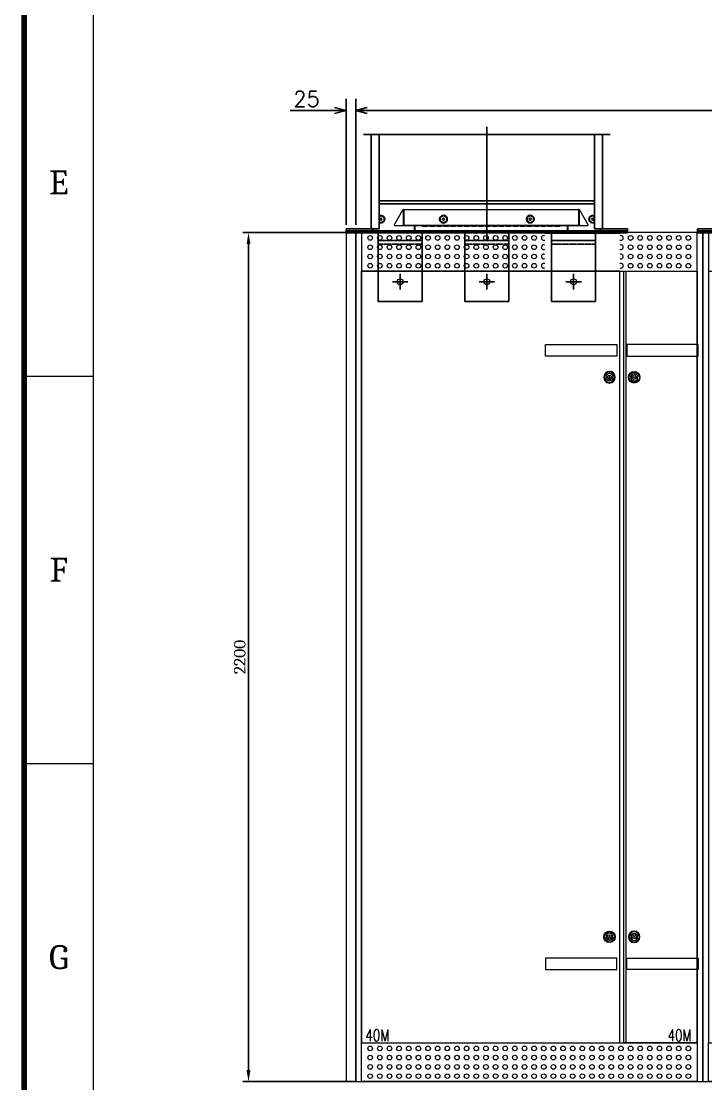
# Model space of a CAD drawing. Header units: millimetres. Extents: x -116965 to 323937, y 291661 to 566926.
# Drawn here: x -38277 to -36502, y 325175 to 327928 of the extents above; entities that cross this region are included whole.
import ezdxf
from ezdxf.enums import TextEntityAlignment as Align

# ---------------------------------------------------------------- set-up
doc = ezdxf.new("R2010")
doc.units = ezdxf.units.MM
doc.set_wipeout_variables(frame=1)
doc.header["$PDMODE"] = 35
doc.linetypes.add('HIDDEN', pattern=[0.375, 0.25, -0.125])
doc.layers.get('0').update_dxf_attribs({"lineweight": 18})
for name, color, linetype, lineweight in [('AM_5', 3, 'Continuous', 25), ('hw_Auxiliary', 2, 'Continuous', 13), ('hw_Text', 7, 'Continuous', 13), ('Visible (ISO)', 7, 'Continuous', 50)]:
    doc.layers.add(name, color=color, linetype=linetype, lineweight=lineweight)
for name, color, linetype in [('BUSDUCT', 6, 'Continuous'), ('DETAIL', 7, 'Continuous'), ('DIM', 3, 'Continuous')]:
    doc.layers.add(name, color=color, linetype=linetype)
doc.styles.add('hw_Title2', font='complex.shx', dxfattribs={"width": 0.75})
doc.styles.add('hwBorder', font='Cambria.ttf')
doc.styles.add('hwTech', font='Cambria.ttf')
doc.styles.add('{18b73a54-fa43-428c-adcb-c1c7bbdf2c84}', font='Simplex.shx')
doc.dimstyles.new('hwTech-1.0', dxfattribs={"dimscale": 12, "dimtxt": 2.5, "dimasz": 2.5, "dimexe": 1.25, "dimexo": 0.625, "dimtad": 1, "dimtxsty": 'hwTech', "dimcen": 2.5, "dimclrd": 3, "dimclre": 3, "dimclrt": 3, "dimadec": 0, "dimazin": 0, "dimtfac": 1, "dimtmove": 0, "dimatfit": 3, "dimfxl": 1, "dimarcsym": 0})
doc.dimstyles.new('kich thuoc$0', dxfattribs={"dimscale": 2, "dimtxt": 20, "dimasz": 16, "dimexe": 15, "dimexo": 10, "dimgap": 5, "dimtad": 1, "dimdec": 0, "dimzin": 0, "dimdsep": 46, "dimtxsty": '{18b73a54-fa43-428c-adcb-c1c7bbdf2c84}', "dimblk": 'OPEN30', "dimcen": 0.09, "dimclrd": 3, "dimclre": 3, "dimclrt": 3, "dimadec": 0, "dimazin": 0, "dimtfac": 1, "dimtdec": 0, "dimtofl": 0, "dimtmove": 0, "dimatfit": 3, "dimldrblk": 'OPEN30', "dimfxl": 1, "dimtolj": 1, "dimtzin": 0, "dimarcsym": 0})

# ---------------------------------------------------------------- blocks, each defined once
blk = doc.blocks.new('*U1980')
at = {"color": 5}
for p, q in [((10, 77.608), (14.339, 77.608)), ((10, 53.405), (14.339, 53.405))]:
    blk.add_line(p, q, dxfattribs=at)
at = {"color": 5, "const_width": 0.35}
blk.add_lwpolyline([(10, 198.621), (285.679, 198.621), (285.679, 5), (10, 5)], close=True, dxfattribs=at)
at = {"color": 5}
blk.add_lwpolyline([(14.339, 194.282), (281.339, 194.282), (281.339, 9.339), (14.339, 9.339)], close=True, dxfattribs=at)
at = {"color": 253, "style": 'hwBorder'}
for s, p in [('E', (12.17, 89.709)), ('F', (12.17, 65.507)), ('G', (12.17, 41.304))]:
    blk.add_text(s, height=1.5, dxfattribs=at).set_placement(p, align=Align.MIDDLE_CENTER)
at = {"color": 6, "style": 'hwBorder', "flags": 8}
for tag, p in [("DWG'SNAME", (266.339, 58.998)), ("DWG'SCODE2", (266.339, 51.052))]:
    blk.add_attdef(tag, text='', height=1.5, dxfattribs=at).set_placement(p, align=Align.MIDDLE_CENTER)
at = {"color": 253, "style": 'hwBorder', "flags": 8}
for tag, p in [('REV_MODIFY0', (264.339, 44.1)), ('REV_DATE0', (277.339, 44.1)), ('REV_0', (253.339, 43.788)), ('REV_MODIFY1', (264.339, 40.789)), ('REV_DATE1', (277.339, 40.789)), ('REV_1', (253.339, 40.477)), ('REV_MODIFY2', (264.339, 37.479)), ('REV_DATE2', (277.339, 37.479)), ('REV_2', (253.339, 37.166)), ('REV_MODIFY3', (264.339, 34.169)), ('REV_DATE3', (277.339, 34.169)), ('REV_3', (253.339, 33.856)), ('REV_MODIFY4', (264.339, 30.858)), ('REV_DATE4', (277.339, 30.858)), ('REV_4', (253.339, 30.545))]:
    blk.add_attdef(tag, text='', height=1, dxfattribs=at).set_placement(p, align=Align.MIDDLE_CENTER)
at = {"color": 6, "style": 'hwBorder', "flags": 8}
for tag, p in [('TOLERANCE', (261.539, 27.216)), ('PAGE', (259.339, 15.298))]:
    blk.add_attdef(tag, text='', height=1.5, dxfattribs=at).set_placement(p, align=Align.MIDDLE_LEFT)
blk = doc.blocks.new('*U1515')
blk.add_wipeout([(0, -47.5), (0, 47.5), (-195, 47.5), (-195, -47.5)])
blk = doc.blocks.new('*U1544')
for p, q in [((15, 2100), (15, 100)), ((700, 2100), (700, 100)), ((885, 2100), (885, 100))]:
    blk.add_line(p, q)
for points in [[(0, 0), (900, 0), (900, 2200), (0, 2200)], [(15, 2100), (885, 2100), (885, 2200), (15, 2200)], [(15, 100), (885, 100), (885, 0), (15, 0)]]:
    blk.add_lwpolyline(points, close=True)
for centre in [(37.5, 2186), (62.5, 2186), (87.5, 2186), (112.5, 2186), (137.5, 2186), (162.5, 2186), (187.5, 2186), (212.5, 2186), (237.5, 2186), (262.5, 2186), (287.5, 2186), (312.5, 2186), (337.5, 2186), (362.5, 2186), (387.5, 2186), (412.5, 2186), (437.5, 2186), (462.5, 2186), (712.5, 2186), (737.5, 2186), (762.5, 2186), (787.5, 2186), (812.5, 2186), (837.5, 2186), (862.5, 2186), (37.5, 2162), (62.5, 2162), (87.5, 2162), (112.5, 2162), (137.5, 2162), (162.5, 2162), (187.5, 2162), (212.5, 2162), (237.5, 2162), (262.5, 2162), (287.5, 2162), (312.5, 2162), (337.5, 2162), (362.5, 2162), (387.5, 2162), (412.5, 2162), (437.5, 2162), (462.5, 2162), (712.5, 2162), (737.5, 2162), (762.5, 2162), (787.5, 2162), (812.5, 2162), (837.5, 2162), (862.5, 2162), (37.5, 2138), (37.5, 2114), (62.5, 2138), (62.5, 2114), (87.5, 2138), (87.5, 2114), (112.5, 2138), (112.5, 2114), (137.5, 2138), (137.5, 2114), (162.5, 2138), (162.5, 2114), (187.5, 2138), (187.5, 2114), (212.5, 2138), (212.5, 2114), (237.5, 2138), (237.5, 2114), (262.5, 2138), (262.5, 2114), (287.5, 2138), (287.5, 2114), (312.5, 2138), (312.5, 2114), (337.5, 2138), (337.5, 2114), (362.5, 2138), (362.5, 2114), (387.5, 2138), (387.5, 2114), (412.5, 2138), (412.5, 2114), (437.5, 2138), (437.5, 2114), (462.5, 2138), (462.5, 2114), (712.5, 2138), (712.5, 2114), (737.5, 2138), (737.5, 2114), (762.5, 2138), (762.5, 2114), (787.5, 2138), (787.5, 2114), (812.5, 2138), (812.5, 2114), (837.5, 2138), (837.5, 2114), (862.5, 2138), (862.5, 2114), (37.5, 86), (62.5, 86), (87.5, 86), (112.5, 86), (137.5, 86), (162.5, 86), (187.5, 86), (212.5, 86), (237.5, 86), (262.5, 86), (287.5, 86), (312.5, 86), (337.5, 86), (362.5, 86), (387.5, 86), (412.5, 86), (437.5, 86), (462.5, 86), (487.5, 86), (512.5, 86), (537.5, 86), (562.5, 86), (587.5, 86), (612.5, 86), (637.5, 86), (662.5, 86), (687.5, 86), (712.5, 86), (737.5, 86), (762.5, 86), (787.5, 86), (812.5, 86), (837.5, 86), (862.5, 86), (37.5, 62), (62.5, 62), (87.5, 62), (112.5, 62), (137.5, 62), (162.5, 62), (187.5, 62), (212.5, 62), (237.5, 62), (262.5, 62), (287.5, 62), (312.5, 62), (337.5, 62), (362.5, 62), (387.5, 62), (412.5, 62), (437.5, 62), (462.5, 62), (487.5, 62), (512.5, 62), (537.5, 62), (562.5, 62), (587.5, 62), (612.5, 62), (637.5, 62), (662.5, 62), (687.5, 62), (712.5, 62), (737.5, 62), (762.5, 62), (787.5, 62), (812.5, 62), (837.5, 62), (862.5, 62), (37.5, 38), (62.5, 38), (87.5, 38), (112.5, 38), (137.5, 38), (162.5, 38), (187.5, 38), (212.5, 38), (237.5, 38), (262.5, 38), (287.5, 38), (312.5, 38), (337.5, 38), (362.5, 38), (387.5, 38), (412.5, 38), (437.5, 38), (462.5, 38), (487.5, 38), (512.5, 38), (537.5, 38), (562.5, 38), (587.5, 38), (612.5, 38), (637.5, 38), (662.5, 38), (687.5, 38), (712.5, 38), (737.5, 38), (762.5, 38), (787.5, 38), (812.5, 38), (837.5, 38), (862.5, 38), (37.5, 14), (62.5, 14), (87.5, 14), (112.5, 14), (137.5, 14), (162.5, 14), (187.5, 14), (212.5, 14), (237.5, 14), (262.5, 14), (287.5, 14), (312.5, 14), (337.5, 14), (362.5, 14), (387.5, 14), (412.5, 14), (437.5, 14), (462.5, 14), (487.5, 14), (512.5, 14), (537.5, 14), (562.5, 14), (587.5, 14), (612.5, 14), (637.5, 14), (662.5, 14), (687.5, 14), (712.5, 14), (737.5, 14), (762.5, 14), (787.5, 14), (812.5, 14), (837.5, 14), (862.5, 14)]:
    blk.add_circle(centre, 6)
at = {"layer": 'hw_Auxiliary'}
blk.add_blockref('*U1515', (685, 2150), dxfattribs=at)
for centre, start, end in [((487.5, 2186), 65.3757, 294.6243), ((687.5, 2186), 245.3757, 114.6243), ((487.5, 2162), 65.3757, 294.6243), ((687.5, 2162), 245.3757, 114.6243), ((487.5, 2138), 65.3757, 294.6243), ((487.5, 2114), 65.3757, 294.6243), ((687.5, 2138), 245.3757, 114.6243), ((687.5, 2114), 245.3757, 114.6243)]:
    blk.add_arc(centre, 6, start, end)
blk = doc.blocks.new('*U1607')
for points in [[(-5.3, 1.5, -0.755929), (5.3, 1.5), (9.4, 1.5, 0.852803), (-9.4, 1.5)], [(-5.3, -1.5, 0.755929), (5.3, -1.5), (9.4, -1.5, -0.852803), (-9.4, -1.5)]]:
    blk.add_lwpolyline(points, format="xyb", close=True)
at = {"color": 2}
blk.add_circle((0, 0), 15, dxfattribs=at)
at = {"color": 3}
blk.add_circle((0, 0), 13.5, dxfattribs=at)
blk.add_circle((0, 0), 1.5)
blk = doc.blocks.new('*U1570')
blk.add_line((0, 0), (0, 2000))
blk.add_lwpolyline([(0, 0), (670, 0), (670, 2000), (0, 2000)])
for points in [[(477, 1810), (662, 1810), (662, 1780), (477, 1780)], [(477, 190), (662, 190), (662, 220), (477, 220)]]:
    blk.add_lwpolyline(points, close=True)
at = {"xscale": -1, "rotation": 180}
blk.add_blockref('*U1607', (643, 1725), dxfattribs=at)
blk.add_blockref('*U1607', (643, 275))
at = {"layer": 'hw_Text', "color": 6, "style": 'hw_Title2', "width": 0.75}
blk.add_text('40M', height=30, dxfattribs=at).set_placement((10, 20), align=Align.MIDDLE_LEFT)
blk = doc.blocks.new('*U1571')
blk.add_line((0, 0), (0, 2000))
blk.add_lwpolyline([(0, 0), (-190, 0), (-190, 2000), (0, 2000)])
for points in [[(3, 1810), (-182, 1810), (-182, 1780), (3, 1780)], [(3, 190), (-182, 190), (-182, 220), (3, 220)]]:
    blk.add_lwpolyline(points, close=True)
at = {"rotation": 180}
blk.add_blockref('*U1607', (-163, 1725), dxfattribs=at)
at = {"xscale": -1}
blk.add_blockref('*U1607', (-163, 275), dxfattribs=at)
at = {"layer": 'hw_Text', "color": 6, "style": 'hw_Title2', "width": 0.75}
blk.add_text('40M', height=30, dxfattribs=at).set_placement((-76.4, 20), align=Align.MIDDLE_LEFT)
blk = doc.blocks.new('_Open30')
at = {"color": 0, "linetype": 'ByBlock', "lineweight": -2}
for p, q in [((-1, 0.268), (0, 0)), ((0, 0), (-1, -0.268)), ((0, 0), (-1, 0))]:
    blk.add_line(p, q, dxfattribs=at)
blk = doc.blocks.new('*D1846')
at = {"layer": 'AM_5', "color": 3, "lineweight": -2, "transparency": 16777216}
for p, q in [((-37434.8, 327400.4), (-37434.8, 327726.5)), ((-37409.8, 327400.4), (-37409.8, 327726.5)), ((-37464.8, 327696.5), (-37579.6, 327696.5)), ((-37379.8, 327696.5), (-37349.8, 327696.5))]:
    blk.add_line(p, q, dxfattribs=at)
at = {"layer": 'Defpoints', "color": 0, "lineweight": -3, "transparency": 16777216}
for p in [(-37434.8, 327696.5), (-37434.8, 327380.4), (-37409.8, 327380.4)]:
    blk.add_point(p, dxfattribs=at)
at = {"layer": 'AM_5', "color": 3, "lineweight": -2, "transparency": 16777216, "xscale": 30, "yscale": 30, "zscale": 30}
blk.add_blockref('_Open30', (-37434.8, 327696.5), dxfattribs=at)
at = {"layer": 'AM_5', "color": 3, "lineweight": -2, "transparency": 16777216, "xscale": 30, "yscale": 30, "zscale": 30, "rotation": 180}
blk.add_blockref('_Open30', (-37409.8, 327696.5), dxfattribs=at)
at = {"layer": 'AM_5', "color": 3, "transparency": 16777216, "insert": (-37537.2, 327726.5), "char_height": 40, "attachment_point": 5, "style": '{18b73a54-fa43-428c-adcb-c1c7bbdf2c84}'}
blk.add_mtext('25', dxfattribs=at)
blk = doc.blocks.new('*D1847')
at = {"color": 3, "lineweight": -2, "transparency": 16777216}
for p, q in [((-37412.8, 327380.4), (-37702.8, 327380.4)), ((-37687.8, 325210.4), (-37687.8, 327350.4)), ((-37412.8, 325180.4), (-37702.8, 325180.4))]:
    blk.add_line(p, q, dxfattribs=at)
at = {"color": 3, "lineweight": -3, "transparency": 16777216}
for points in [[(-37692.8, 327350.4), (-37682.8, 327350.4), (-37687.8, 327380.4)], [(-37692.8, 325210.4), (-37682.8, 325210.4), (-37687.8, 325180.4)]]:
    blk.add_solid(points, dxfattribs=at)
at = {"layer": 'Defpoints', "color": 0, "lineweight": -3, "transparency": 16777216}
for p in [(-37687.8, 327380.4), (-37405.3, 327380.4), (-37405.3, 325180.4)]:
    blk.add_point(p, dxfattribs=at)
at = {"color": 3, "transparency": 16777216, "insert": (-37710.5, 326280.4), "char_height": 30, "attachment_point": 5, "rotation": 90, "style": 'hwTech'}
blk.add_mtext('2200', dxfattribs=at)
blk = doc.blocks.new('*D1849')
at = {"layer": 'AM_5', "color": 3, "lineweight": -2, "transparency": 16777216}
for p, q in [((-37409.8, 327400.4), (-37409.8, 327726.5)), ((-29009.8, 327400.4), (-29009.8, 327726.5)), ((-37379.8, 327696.5), (-29039.8, 327696.5))]:
    blk.add_line(p, q, dxfattribs=at)
at = {"layer": 'Defpoints', "color": 0, "lineweight": -3, "transparency": 16777216}
for p in [(-29009.8, 327696.5), (-37409.8, 327380.4), (-29009.8, 327380.4)]:
    blk.add_point(p, dxfattribs=at)
at = {"layer": 'AM_5', "color": 3, "lineweight": -2, "transparency": 16777216, "xscale": 30, "yscale": 30, "zscale": 30, "rotation": 180}
blk.add_blockref('_Open30', (-37409.8, 327696.5), dxfattribs=at)
at = {"layer": 'AM_5', "color": 3, "lineweight": -2, "transparency": 16777216, "xscale": 30, "yscale": 30, "zscale": 30}
blk.add_blockref('_Open30', (-29009.8, 327696.5), dxfattribs=at)
at = {"layer": 'AM_5', "color": 3, "transparency": 16777216, "insert": (-33209.8, 327726.5), "char_height": 40, "attachment_point": 5, "style": '{18b73a54-fa43-428c-adcb-c1c7bbdf2c84}'}
blk.add_mtext('\\A1;8400', dxfattribs=at)
blk = doc.blocks.new('SV-F')
at = {"lineweight": 13}
blk.add_line((201, 0), (-201, 0), dxfattribs=at)
at = {"layer": 'Visible (ISO)', "lineweight": 13}
for p, q in [((-251.5, 19.3), (-228.9, 58.5)), ((-228.8, 58.5), (-228.9, 58.5)), ((-228.8, 58.5), (-228.7, 58.4)), ((-227.8, 58.9), (-228.2, 58.1)), ((-227.8, 58.9), (-227.8, 18.5)), ((-226.8, 58.3), (-227.8, 58.9)), ((-226.8, 18.5), (-226.8, 58.3)), ((-226.7, 58.5), (-226.7, 19.3)), ((-226.3, 58.5), (-226.7, 58.5)), ((-226.3, 58.5), (-226.3, 60)), ((-226.3, 60), (226.3, 60)), ((226.3, 60), (226.3, 58.5)), ((226.7, 58.5), (226.3, 58.5)), ((226.7, 58.5), (226.7, 19.3)), ((226.8, 58.3), (227.8, 58.9)), ((226.8, 18.5), (226.8, 58.3)), ((228.2, 58.1), (227.8, 58.9)), ((227.8, 58.9), (227.8, 18.5)), ((228.7, 58.4), (228.8, 58.5)), ((228.9, 58.5), (228.8, 58.5)), ((228.9, 58.5), (251.5, 19.3)), ((-250.9, 18.9), (-251.5, 19.3)), ((-250.9, 18.9), (-250.2, 18.5)), ((-250.2, 18.5), (-227.8, 18.5)), ((-227.8, 18.5), (-226.8, 18.5)), ((-226.7, 19.3), (-226.7, 18.5)), ((-226.7, 19.3), (226.7, 19.3)), ((-226.7, 18.5), (226.7, 18.5)), ((-199.5, 18.5), (-199.5, 1.5)), ((-198, 1.5), (-198, 18.5)), ((-197.5, 4), (-197.5, 18.5)), ((-197.5, 2), (-197.5, 4)), ((-197.5, 2), (197.5, 2)), ((-197.5, 2), (-197.5, 0)), ((-177, 15.5), (-177, 18.5)), ((-165, 15.5), (-177, 15.5)), ((-165, 18.5), (-165, 15.5)), ((-159, 15.5), (-159, 18.5)), ((-147, 15.5), (-159, 15.5)), ((-147, 18.5), (-147, 15.5)), ((-141, 15.5), (-141, 18.5)), ((-129, 15.5), (-141, 15.5)), ((-129, 18.5), (-129, 15.5)), ((-123, 15.5), (-123, 18.5)), ((-111, 15.5), (-123, 15.5)), ((-111, 18.5), (-111, 15.5)), ((-105, 15.5), (-105, 18.5)), ((-93, 15.5), (-105, 15.5)), ((-93, 18.5), (-93, 15.5)), ((-87, 15.5), (-87, 18.5)), ((-75, 15.5), (-87, 15.5)), ((-75, 18.5), (-75, 15.5)), ((-69, 15.5), (-69, 18.5)), ((-57, 15.5), (-69, 15.5)), ((-57, 18.5), (-57, 15.5)), ((-51, 15.5), (-51, 18.5)), ((-39, 15.5), (-51, 15.5)), ((-39, 18.5), (-39, 15.5)), ((-33, 15.5), (-33, 18.5)), ((-21, 15.5), (-33, 15.5)), ((-21, 18.5), (-21, 15.5)), ((-15, 15.5), (-15, 18.5)), ((-3, 15.5), (-15, 15.5)), ((-3, 18.5), (-3, 15.5)), ((3, 15.5), (3, 18.5)), ((15, 15.5), (3, 15.5)), ((15, 18.5), (15, 15.5)), ((21, 15.5), (21, 18.5)), ((33, 15.5), (21, 15.5)), ((33, 18.5), (33, 15.5)), ((39, 15.5), (39, 18.5)), ((51, 15.5), (39, 15.5)), ((51, 18.5), (51, 15.5)), ((57, 15.5), (57, 18.5)), ((69, 15.5), (57, 15.5)), ((69, 18.5), (69, 15.5)), ((75, 15.5), (75, 18.5)), ((87, 15.5), (75, 15.5)), ((87, 18.5), (87, 15.5)), ((93, 15.5), (93, 18.5)), ((105, 15.5), (93, 15.5)), ((105, 18.5), (105, 15.5)), ((111, 15.5), (111, 18.5)), ((123, 15.5), (111, 15.5)), ((123, 18.5), (123, 15.5)), ((129, 15.5), (129, 18.5)), ((141, 15.5), (129, 15.5)), ((141, 18.5), (141, 15.5)), ((147, 15.5), (147, 18.5)), ((159, 15.5), (147, 15.5)), ((159, 18.5), (159, 15.5)), ((165, 15.5), (165, 18.5)), ((177, 15.5), (165, 15.5)), ((177, 18.5), (177, 15.5)), ((197.5, 18.5), (197.5, 4)), ((197.5, 2), (197.5, 4)), ((197.5, 2), (197.5, 0)), ((198, 1.5), (198, 18.5)), ((199.5, 1.5), (199.5, 18.5)), ((226.7, 19.3), (226.7, 18.5)), ((226.8, 18.5), (227.8, 18.5)), ((227.8, 18.5), (250.2, 18.5)), ((250.9, 18.9), (250.2, 18.5)), ((251.5, 19.3), (250.9, 18.9))]:
    blk.add_line(p, q, dxfattribs=at)
for centre, radius, start, end in [((-226.3, 57), 3, 136.3257, 150), ((-226.3, 57), 3, 90, 136.3257), ((-226.3, 57), 1.5, 105.8402, 114.6033), ((226.3, 57), 3, 43.6743, 90), ((226.3, 57), 1.5, 65.3967, 74.1598), ((226.3, 57), 3, 30, 43.6743), ((-201, 1.5), 1.5, 270, 0), ((-201, 1.5), 3, 330, 0), ((201, 1.5), 3, 180, 210), ((201, 1.5), 1.5, 180, 270)]:
    blk.add_arc(centre, radius, start, end, dxfattribs=at)
for points in [[(-228.7, 58.4), (-228.7, 58.4), (-228.6, 58.4), (-228.6, 58.3)], [(-228.6, 58.3), (-228.5, 58.3), (-228.4, 58.2), (-228.2, 58.1)], [(228.6, 58.3), (228.5, 58.3), (228.4, 58.2), (228.2, 58.1)], [(228.7, 58.4), (228.7, 58.4), (228.6, 58.4), (228.6, 58.3)]]:
    blk.add_open_spline(points, degree=3, dxfattribs=at)
blk = doc.blocks.new('bw4000-3')
for centre in [(97978.5, 361613.9), (98203.5, 361613.9), (98428.5, 361613.9)]:
    blk.add_circle(centre, 7.5)
at = {"layer": 'BUSDUCT'}
for p, q in [((97904, 361750.9), (97904, 361994.9)), ((97924, 361750.9), (97924, 361994.9)), ((98483, 361750.9), (98483, 361994.9)), ((98503, 361750.9), (98503, 361994.9)), ((97904, 361750.9), (97924, 361750.9)), ((98483, 361750.9), (98503, 361750.9))]:
    blk.add_line(p, q, dxfattribs=at)
at = {"layer": 'BUSDUCT', "color": 7}
for p, q in [((97924, 361823.4), (98483, 361823.4)), ((97924, 361815.9), (98483, 361815.9))]:
    blk.add_line(p, q, dxfattribs=at)
at = {"layer": 'DETAIL'}
for p, q in [((97838.5, 361750.9), (97838.5, 361740.9)), ((97838.5, 361750.9), (97909, 361750.9)), ((97838.5, 361745.9), (98568.5, 361745.9)), ((97909, 361750.9), (97909, 361745.9)), ((98498, 361750.9), (98498, 361745.9)), ((98498, 361750.9), (98568.5, 361750.9)), ((98568.5, 361750.9), (98568.5, 361740.9)), ((97838.5, 361740.9), (98568.5, 361740.9)), ((97921.5, 361562.9), (97921.5, 361740.9)), ((97921.5, 361720.9), (98035.5, 361720.9)), ((98035.5, 361562.9), (98035.5, 361740.9)), ((98146.5, 361562.9), (98146.5, 361740.9)), ((98146.5, 361720.9), (98260.5, 361720.9)), ((98260.5, 361562.9), (98260.5, 361740.9)), ((98371.5, 361562.9), (98371.5, 361740.9)), ((98371.5, 361720.9), (98485.5, 361720.9)), ((98485.5, 361562.9), (98485.5, 361740.9)), ((97921.5, 361562.9), (98035.5, 361562.9)), ((98146.5, 361562.9), (98260.5, 361562.9)), ((98371.5, 361562.9), (98485.5, 361562.9))]:
    blk.add_line(p, q, dxfattribs=at)
at = {"layer": 'DETAIL', "color": 7, "linetype": 'HIDDEN'}
for p, q in [((97921.5, 361710.9), (98035.5, 361710.9)), ((98146.5, 361710.9), (98260.5, 361710.9)), ((98371.5, 361710.9), (98485.5, 361710.9))]:
    blk.add_line(p, q, dxfattribs=at)
at = {"layer": 'DETAIL', "color": 7}
for points in [[(97924, 361769.1), (97929, 361766.2), (97937.4, 361771), (97937.4, 361780.7), (97929, 361785.5), (97924, 361782.7)], [(98483, 361782.7), (98478, 361785.5), (98469.7, 361780.7)], [(98469.7, 361780.7), (98469.7, 361771), (98478, 361766.2), (98483, 361769.1)]]:
    blk.add_lwpolyline(points, dxfattribs=at)
for points in [[(98082.7, 361780.7), (98082.7, 361771), (98091, 361766.2), (98099.4, 361771), (98099.4, 361780.7), (98091, 361785.5)], [(98324.4, 361780.7), (98324.4, 361771), (98316, 361766.2), (98307.7, 361771), (98307.7, 361780.7), (98316, 361785.5)]]:
    blk.add_lwpolyline(points, close=True, dxfattribs=at)
for centre, radius in [((97929, 361775.9), 2.5), ((98091, 361775.9), 10), ((98091, 361775.9), 2.5), ((98316, 361775.9), 10), ((98316, 361775.9), 2.5), ((98478, 361775.9), 2.5)]:
    blk.add_circle(centre, radius, dxfattribs=at)
for centre, start, end in [((97929, 361775.9), 240, 120), ((98478, 361775.9), 60, 300)]:
    blk.add_arc(centre, 10, start, end, dxfattribs=at)
at = {"layer": 'DIM'}
for p, q in [((97884, 361994.9), (98523, 361994.9)), ((98203.5, 361720.9), (98203.5, 362014.9)), ((97958.5, 361613.9), (97998.5, 361613.9)), ((97978.5, 361593.9), (97978.5, 361633.9)), ((98183.5, 361613.9), (98223.5, 361613.9)), ((98203.5, 361593.9), (98203.5, 361633.9)), ((98408.5, 361613.9), (98448.5, 361613.9)), ((98428.5, 361593.9), (98428.5, 361633.9))]:
    blk.add_line(p, q, dxfattribs=at)

msp = doc.modelspace()

# ---------------------------------------------------------------- block references
at = {"ltscale": 5, "xscale": 41.47693088945395, "yscale": 41.47693088945395, "zscale": 41.47693088945395}
msp.add_blockref('*U1980', (-38684.48168, 323789.550121), dxfattribs=at)

# ---------------------------------------------------------------- next in the draw order: block references
msp.add_blockref('*U1544', (-37409.81856, 325180.356782))

# ---------------------------------------------------------------- next in the draw order: linework, layer by layer
msp.add_lwpolyline([(-37434.818644, 325180.356782), (-37409.818644, 325180.356782), (-37409.818644, 327380.356782), (-37434.818644, 327380.356782)], close=True)

# ---------------------------------------------------------------- next in the draw order: block references
at = {"lineweight": -3}
msp.add_blockref('bw4000-3', (-135273.367487, -34360.864759), dxfattribs=at)
msp.add_blockref('SV-F', (-37058.590237, 327380.356782))
at = {"layer": 'hw_Text'}
for name, p in [('*U1570', (-37394.81856, 325280.356782)), ('*U1571', (-36524.81856, 325280.356782))]:
    msp.add_blockref(name, p, dxfattribs=at)

# ---------------------------------------------------------------- next in the draw order: dimensions: what is measured, and where the dimension line sits
dim = msp.add_linear_dim(base=(-37687.812716, 327380.356782), p1=(-37405.318644, 325180.356782), p2=(-37405.318644, 327380.356782), angle=90, dimstyle='hwTech-1.0')
dim.commit()
dim.dimension.update_dxf_attribs({"geometry": '*D1847', "text_midpoint": (-37710.486503, 326280.356782)})
at = {"layer": 'AM_5'}
dim = msp.add_linear_dim(base=(-37434.818644, 327696.473514), p1=(-37409.818644, 327380.356782), p2=(-37434.818644, 327380.356782), dimstyle='kich thuoc$0', override={"dimasz": 15, "dimtp": 0.1, "dimtm": 0.1, "dimtfac": 0.71, "dimtdec": 3, "dimtolj": 0, "dimtzin": 8}, dxfattribs=at)
dim.commit()
dim.dimension.update_dxf_attribs({"geometry": '*D1846', "text_midpoint": (-37537.199597, 327726.473514)})

# ---------------------------------------------------------------- next in the draw order: block references
msp.add_blockref('*U1544', (-36509.81856, 325180.356782))

# ---------------------------------------------------------------- next in the draw order: block references
at = {"lineweight": -3}
msp.add_blockref('bw4000-3', (-134362.13908, -34360.864759), dxfattribs=at)

# ---------------------------------------------------------------- next in the draw order: dimensions: what is measured, and where the dimension line sits
at = {"layer": 'AM_5'}
dim = msp.add_linear_dim(base=(-29009.818644, 327696.473514), p1=(-37409.818644, 327380.356782), p2=(-29009.818644, 327380.356782), dimstyle='kich thuoc$0', override={"dimasz": 15, "dimtdec": 4}, dxfattribs=at)
dim.commit()
dim.dimension.update_dxf_attribs({"geometry": '*D1849', "text_midpoint": (-33209.818644, 327696.473514), "dimtype": 160})

doc.saveas('drawing.dxf')
